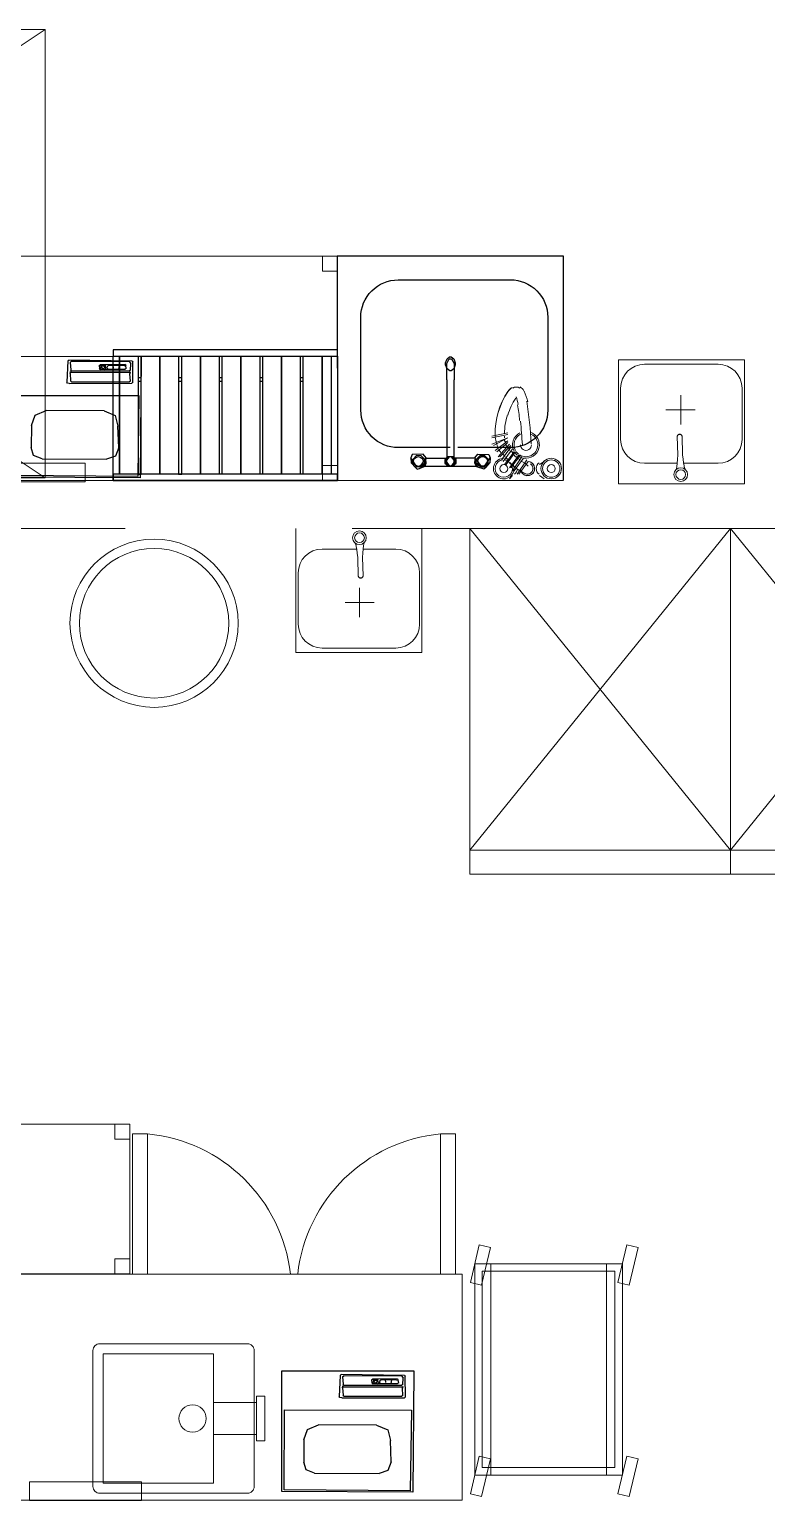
# Model space of a CAD drawing. Header units: millimetres. Extents: x -217779 to 263180, y 55413 to 130161.
# Drawn here: x -214727 to -212754, y 106850 to 110786 of the extents above; entities that cross this region are included whole.
import ezdxf

# ---------------------------------------------------------------- set-up
doc = ezdxf.new("R2010")
doc.units = ezdxf.units.MM
doc.layers.add('ТХ_пищеблок', color=30, linetype='Continuous', lineweight=20)
doc.layers.add('ТХ_привязка ТХ', color=7, linetype='Continuous', true_color=0x163d5c)

# ---------------------------------------------------------------- blocks, each defined once
blk = doc.blocks.new('A$C19c1ccfc')
at = {"layer": 'ТХ_пищеблок'}
for p, q in [((-10501, -20765.1, 40.2), (-8701, -19565.1, 40.2)), ((-10501, -19565.1, 40.2), (-8701, -20765.1, 40.2)), ((-8818.6, -20171.8, 35.1), (-7918.6, -20171.8, 35.1)), ((-7918.6, -20171.8, 35.1), (-7958.6, -20171.8, 35.1)), ((-7958.6, -20171.8, 35.1), (-7958.6, -20211.8, 35.1)), ((-7918.6, -20171.8, 35.1), (-7918.6, -20771.8, 35.1)), ((-7918.6, -20211.8, 35.1), (-7918.6, -20171.8, 35.1)), ((-7958.6, -20211.8, 35.1), (-7918.6, -20211.8, 35.1)), ((-6829.8, -20448.9, 35.1), (-7166.8, -20448.9, 35.1)), ((-7166.8, -20448.9, 35.1), (-7166.8, -20780.9, 35.1)), ((-6899.8, -20460.9, 35.1), (-7096.8, -20460.9, 35.1)), ((-6829.8, -20780.9, 35.1), (-6829.8, -20448.9, 35.1)), ((-7160.8, -20524.9, 35.1), (-7160.8, -20661.9, 35.1)), ((-6835.8, -20661.9, 35.1), (-6835.8, -20524.9, 35.1)), ((-6961.2, -20582.8, 35.1), (-7039.5, -20582.9, 35.1)), ((-6999.9, -20544, 35.1), (-6999.8, -20622.3, 35.1)), ((-7009.4, -20653.3, 35.1), (-7009.1, -20652.3, 35.1)), ((-7009.4, -20653.3, 35.1), (-7009.1, -20652.3, 35.1)), ((-7009.4, -20653.3, 35.1), (-7008, -20703.7, 35.1)), ((-7009.4, -20653.3, 35.1), (-7008, -20703.7, 35.1)), ((-7009.1, -20652.3, 35.1), (-7008.6, -20651.4, 35.1)), ((-7008.6, -20651.4, 35.1), (-7008, -20650.5, 35.1)), ((-7008, -20650.5, 35.1), (-7007.2, -20649.8, 35.1)), ((-7008, -20650.5, 35.1), (-7007.2, -20649.8, 35.1)), ((-7007.2, -20649.8, 35.1), (-7006.3, -20649.2, 35.1)), ((-7007.2, -20649.8, 35.1), (-7006.3, -20649.2, 35.1)), ((-7006.5, -20649.1, 35.1), (-7006, -20648.7, 35.1)), ((-7006.3, -20649.2, 35.1), (-7005.3, -20648.7, 35.1)), ((-7006.3, -20649.2, 35.1), (-7005.3, -20648.7, 35.1)), ((-7006, -20648.7, 35.1), (-7005.2, -20648.4, 35.1)), ((-7005.7, -20648.7, 35.1), (-7004.6, -20648.4, 35.1)), ((-7005.7, -20648.7, 35.1), (-7004.6, -20648.4, 35.1)), ((-7005.2, -20648.4, 35.1), (-7004.4, -20648.2, 35.1)), ((-7004.6, -20648.4, 35.1), (-7003.5, -20648.3, 35.1)), ((-7004.6, -20648.4, 35.1), (-7003.5, -20648.3, 35.1)), ((-7004.4, -20648.2, 35.1), (-7003.5, -20648.1, 35.1)), ((-7003.5, -20648.1, 35.1), (-7002.7, -20648.1, 35.1)), ((-7003.5, -20648.3, 35.1), (-7002.4, -20648.4, 35.1)), ((-7003.5, -20648.3, 35.1), (-7002.4, -20648.4, 35.1)), ((-7002.7, -20648.1, 35.1), (-7001.8, -20648.3, 35.1)), ((-7002.4, -20648.4, 35.1), (-7001.3, -20648.6, 35.1)), ((-7002.4, -20648.4, 35.1), (-7001.3, -20648.6, 35.1)), ((-7001.8, -20648.3, 35.1), (-7001.1, -20648.6, 35.1)), ((-7001.1, -20648.6, 35.1), (-7000.5, -20648.9, 35.1)), ((-7001, -20648.6, 35.1), (-6999.9, -20649, 35.1)), ((-7001, -20648.6, 35.1), (-6999.9, -20649, 35.1)), ((-6999.9, -20649, 35.1), (-6999, -20649.6, 35.1)), ((-6999.9, -20649, 35.1), (-6999, -20649.6, 35.1)), ((-6999, -20649.6, 35.1), (-6998.2, -20650.2, 35.1)), ((-6999, -20649.6, 35.1), (-6998.2, -20650.2, 35.1)), ((-6998.2, -20650.2, 35.1), (-6997.5, -20651.1, 35.1)), ((-6997.5, -20651.1, 35.1), (-6997, -20652, 35.1)), ((-6997.5, -20651.1, 35.1), (-6997, -20652, 35.1)), ((-6997, -20652, 35.1), (-6996.6, -20652.9, 35.1)), ((-6997, -20652, 35.1), (-6996.6, -20652.9, 35.1)), ((-6996.6, -20652.9, 35.1), (-6995.2, -20702.3, 35.1)), ((-7918.6, -20731.8, 35.1), (-7958.6, -20731.8, 35.1)), ((-7958.6, -20731.8, 35.1), (-7958.6, -20771.8, 35.1)), ((-7918.6, -20771.8, 35.1), (-7918.6, -20731.8, 35.1)), ((-7096.8, -20725.9, 35.1), (-7009.6, -20725.9, 35.1)), ((-7012.9, -20743.2, 35.1), (-7011.6, -20739.8, 35.1)), ((-7011.6, -20739.9, 35.1), (-7010.5, -20734, 35.1)), ((-7010.5, -20734, 35.1), (-7009.6, -20726, 35.1)), ((-7009.6, -20726.1, 35.1), (-7008.6, -20715.1, 35.1)), ((-7008.6, -20715.1, 35.1), (-7008, -20703.7, 35.1)), ((-6995.2, -20702.2, 35.1), (-6995.2, -20702.3, 35.1)), ((-6995.2, -20702.3, 35.1), (-6995.1, -20703.3, 35.1)), ((-6995.2, -20702.3, 35.1), (-6995.1, -20703.3, 35.1)), ((-6993.9, -20714.7, 35.1), (-6995.1, -20703.3, 35.1)), ((-6992.6, -20725, 35.1), (-6993.9, -20714.7, 35.1)), ((-6991.2, -20732.8, 35.1), (-6992.6, -20724.9, 35.1)), ((-6992.4, -20725.9, 35.1), (-6899.8, -20725.9, 35.1)), ((-6989.8, -20738.7, 35.1), (-6991.2, -20732.8, 35.1)), ((-6988.3, -20741.9, 35.1), (-6989.8, -20738.6, 35.1)), ((-6988.3, -20741.9, 35.1), (-6989.8, -20738.6, 35.1)), ((-7918.6, -20771.8, 35.1), (-8818.6, -20771.8, 35.1)), ((-7958.6, -20771.8, 35.1), (-7918.6, -20771.8, 35.1)), ((-7166.8, -20780.9, 35.1), (-6829.8, -20780.9, 35.1)), ((-8486.6, -20900.6), (-8823.6, -20900.6)), ((-8029.7, -20900.1), (-8029.7, -21232.1)), ((-7542.7, -20900.1), (-7879.7, -20900.1)), ((-7692.7, -21232.1), (-7692.7, -20900.1)), ((-7564, -20900.1), (-6867, -21760.4)), ((-7564, -21760.4), (-6867, -20900.1)), ((-6867, -20900.1), (-6170, -21760.4)), ((-6867, -21760.4), (-6170, -20900.1)), ((-7867.1, -20955.1), (-7959.7, -20955.1)), ((-7871.2, -20939.1), (-7869.7, -20942.4)), ((-7871.2, -20939.1), (-7869.7, -20942.4)), ((-7869.7, -20942.3), (-7868.3, -20948.1)), ((-7868.3, -20948.1), (-7866.9, -20956.1)), ((-7866.9, -20956), (-7865.6, -20966.3)), ((-7865.6, -20966.3), (-7864.4, -20977.7)), ((-7850.9, -20965.9), (-7851.5, -20977.3)), ((-7849.9, -20954.9), (-7850.9, -20965.9)), ((-7762.7, -20955.1), (-7850, -20955.1)), ((-7849, -20947), (-7849.9, -20955)), ((-7847.9, -20941), (-7849, -20947)), ((-7846.6, -20937.8), (-7848, -20941.2)), ((-7864.3, -20978.7), (-7864.4, -20977.7)), ((-7864.3, -20978.7), (-7864.4, -20977.7)), ((-7864.3, -20978.7), (-7864.3, -20978.7)), ((-7862.9, -21028.1), (-7864.3, -20978.7)), ((-7850.2, -21027.7), (-7851.5, -20977.3)), ((-7850.2, -21027.7), (-7851.5, -20977.3)), ((-8023.7, -21019.1), (-8023.7, -21156.1)), ((-7862.5, -21029), (-7862.9, -21028.1)), ((-7862.5, -21029), (-7862.9, -21028.1)), ((-7862, -21029.9), (-7862.5, -21029)), ((-7862, -21029.9), (-7862.5, -21029)), ((-7861.3, -21030.8), (-7862, -21029.9)), ((-7860.5, -21031.4), (-7861.3, -21030.8)), ((-7860.5, -21031.4), (-7861.3, -21030.8)), ((-7859.6, -21032), (-7860.5, -21031.4)), ((-7859.6, -21032), (-7860.5, -21031.4)), ((-7858.6, -21032.4), (-7859.6, -21032)), ((-7858.6, -21032.4), (-7859.6, -21032)), ((-7858.4, -21032.4), (-7859, -21032.1)), ((-7857.7, -21032.7), (-7858.4, -21032.4)), ((-7857.1, -21032.6), (-7858.2, -21032.4)), ((-7857.1, -21032.6), (-7858.2, -21032.4)), ((-7856.8, -21032.9), (-7857.7, -21032.7)), ((-7856, -21032.7), (-7857.1, -21032.6)), ((-7856, -21032.7), (-7857.1, -21032.6)), ((-7856, -21032.9), (-7856.8, -21032.9)), ((-7854.9, -21032.6), (-7856, -21032.7)), ((-7854.9, -21032.6), (-7856, -21032.7)), ((-7855.1, -21032.8), (-7856, -21032.9)), ((-7854.3, -21032.6), (-7855.1, -21032.8)), ((-7853.8, -21032.3), (-7854.9, -21032.6)), ((-7853.8, -21032.3), (-7854.9, -21032.6)), ((-7853.6, -21032.3), (-7854.3, -21032.6)), ((-7853.2, -21031.8), (-7854.2, -21032.2)), ((-7853.2, -21031.8), (-7854.2, -21032.2)), ((-7853, -21031.9), (-7853.6, -21032.3)), ((-7852.3, -21031.2), (-7853.2, -21031.8)), ((-7852.3, -21031.2), (-7853.2, -21031.8)), ((-7851.5, -21030.5), (-7852.3, -21031.2)), ((-7851.5, -21030.5), (-7852.3, -21031.2)), ((-7850.9, -21029.6), (-7851.5, -21030.5)), ((-7850.4, -21028.7), (-7850.9, -21029.6)), ((-7850.2, -21027.7), (-7850.4, -21028.7)), ((-7850.2, -21027.7), (-7850.4, -21028.7)), ((-7698.7, -21156.1), (-7698.7, -21019.1)), ((-7859.6, -21137), (-7859.7, -21058.7)), ((-7898.3, -21098.2), (-7820, -21098.1)), ((-8029.7, -21232.1), (-7692.7, -21232.1)), ((-7959.7, -21220.1), (-7762.7, -21220.1)), ((-7564, -21760.4), (-6867, -21760.4)), ((-6867, -21760.4), (-6170, -21760.4))]:
    blk.add_line(p, q, dxfattribs=at)
at = {"layer": 'ТХ_пищеблок', "linetype": 'ByBlock', "lineweight": -2, "ltscale": 100}
for p, q in [((-7629.4, -20456.7, 35.1), (-7625.4, -20446.7, 35.1)), ((-7629.4, -20462.7, 35.1), (-7629.4, -20456.7, 35.1)), ((-7625.3, -20472.7, 35.1), (-7629.4, -20462.7, 35.1)), ((-7626.4, -20458.7, 35.1), (-7619.4, -20446.7, 35.1)), ((-7626.3, -20502.7, 35.1), (-7626.4, -20458.7, 35.1)), ((-7625.4, -20446.7, 35.1), (-7618.4, -20440.7, 35.1)), ((-7619.4, -20446.7, 35.1), (-7613.4, -20446.7, 35.1)), ((-7618.4, -20440.7, 35.1), (-7614.4, -20440.7, 35.1)), ((-7614.4, -20440.7, 35.1), (-7607.4, -20446.7, 35.1)), ((-7613.4, -20446.7, 35.1), (-7606.4, -20458.7, 35.1)), ((-7607.4, -20446.7, 35.1), (-7603.4, -20456.7, 35.1)), ((-7603.4, -20462.7, 35.1), (-7607.3, -20472.7, 35.1)), ((-7606.4, -20458.7, 35.1), (-7606.3, -20502.7, 35.1)), ((-7603.4, -20456.7, 35.1), (-7603.4, -20462.7, 35.1)), ((-7626.3, -20502.7, 35.1), (-7626.1, -20711.7, 35.1)), ((-7618.3, -20478.7, 35.1), (-7625.3, -20472.7, 35.1)), ((-7614.3, -20478.7, 35.1), (-7618.3, -20478.7, 35.1)), ((-7607.3, -20472.7, 35.1), (-7614.3, -20478.7, 35.1)), ((-7606.1, -20711.7, 35.1), (-7606.3, -20502.7, 35.1)), ((-7719.1, -20702.4, 35.1), (-7722.1, -20711.4, 35.1)), ((-7719.1, -20702.4, 35.1), (-7722.1, -20711.4, 35.1)), ((-7706.2, -20735.4, 35.1), (-7722.1, -20711.4, 35.1)), ((-7722.1, -20711.4, 35.1), (-7721.2, -20724.4, 35.1)), ((-7706.2, -20735.4, 35.1), (-7722.1, -20711.4, 35.1)), ((-7710.2, -20737.4, 35.1), (-7721.2, -20724.4, 35.1)), ((-7710.2, -20737.4, 35.1), (-7721.2, -20724.4, 35.1)), ((-7689.1, -20701.5, 35.1), (-7719.1, -20702.4, 35.1)), ((-7689.1, -20701.5, 35.1), (-7719.1, -20702.4, 35.1)), ((-7717.2, -20725.4, 35.1), (-7717.1, -20715.4, 35.1)), ((-7717.2, -20725.4, 35.1), (-7717.1, -20715.4, 35.1)), ((-7717.2, -20725.4, 35.1), (-7707.2, -20734.4, 35.1)), ((-7717.2, -20725.4, 35.1), (-7707.2, -20734.4, 35.1)), ((-7707.1, -20705.4, 35.1), (-7717.1, -20715.4, 35.1)), ((-7707.1, -20705.4, 35.1), (-7717.1, -20715.4, 35.1)), ((-7710.2, -20737.4, 35.1), (-7708.2, -20734.4, 35.1)), ((-7710.2, -20737.4, 35.1), (-7708.2, -20734.4, 35.1)), ((-7710.2, -20737.4, 35.1), (-7705.2, -20741.4, 35.1)), ((-7710.2, -20737.4, 35.1), (-7705.2, -20741.4, 35.1)), ((-7708.2, -20734.4, 35.1), (-7706.2, -20735.4, 35.1)), ((-7708.2, -20734.4, 35.1), (-7706.2, -20735.4, 35.1)), ((-7707.2, -20734.4, 35.1), (-7695.2, -20734.5, 35.1)), ((-7707.2, -20734.4, 35.1), (-7695.2, -20734.5, 35.1)), ((-7695.1, -20705.5, 35.1), (-7707.1, -20705.4, 35.1)), ((-7695.1, -20705.5, 35.1), (-7707.1, -20705.4, 35.1)), ((-7699.2, -20736.5, 35.1), (-7706.2, -20735.4, 35.1)), ((-7699.2, -20736.5, 35.1), (-7706.2, -20735.4, 35.1)), ((-7705.2, -20741.4, 35.1), (-7696.2, -20738.5, 35.1)), ((-7705.2, -20741.4, 35.1), (-7696.2, -20738.5, 35.1)), ((-7699.2, -20736.5, 35.1), (-7698.2, -20734.5, 35.1)), ((-7699.2, -20736.5, 35.1), (-7698.2, -20734.5, 35.1)), ((-7684.1, -20714.5, 35.1), (-7698.2, -20734.5, 35.1)), ((-7684.1, -20714.5, 35.1), (-7698.2, -20734.5, 35.1)), ((-7698.2, -20734.5, 35.1), (-7687.2, -20732.5, 35.1)), ((-7698.2, -20734.5, 35.1), (-7687.2, -20732.5, 35.1)), ((-7685.2, -20734.5, 35.1), (-7696.2, -20738.5, 35.1)), ((-7685.2, -20734.5, 35.1), (-7696.2, -20738.5, 35.1)), ((-7695.2, -20734.5, 35.1), (-7685.2, -20725.5, 35.1)), ((-7695.2, -20734.5, 35.1), (-7685.2, -20725.5, 35.1)), ((-7685.1, -20715.5, 35.1), (-7695.1, -20705.5, 35.1)), ((-7685.1, -20715.5, 35.1), (-7695.1, -20705.5, 35.1)), ((-7681.1, -20711.5, 35.1), (-7689.1, -20701.5, 35.1)), ((-7681.1, -20711.5, 35.1), (-7689.1, -20701.5, 35.1)), ((-7687.2, -20732.5, 35.1), (-7682.2, -20723.5, 35.1)), ((-7687.2, -20732.5, 35.1), (-7682.2, -20723.5, 35.1)), ((-7685.2, -20725.5, 35.1), (-7685.1, -20715.5, 35.1)), ((-7685.2, -20725.5, 35.1), (-7685.1, -20715.5, 35.1)), ((-7685.2, -20734.5, 35.1), (-7681.2, -20725.5, 35.1)), ((-7685.2, -20734.5, 35.1), (-7681.2, -20725.5, 35.1)), ((-7547, -20734.4, 35.1), (-7685.2, -20734.5, 35.1)), ((-7684.1, -20714.5, 35.1), (-7681.1, -20711.5, 35.1)), ((-7684.1, -20714.5, 35.1), (-7681.1, -20711.5, 35.1)), ((-7682.2, -20723.5, 35.1), (-7684.1, -20714.5, 35.1)), ((-7682.2, -20723.5, 35.1), (-7684.1, -20714.5, 35.1)), ((-7681.1, -20711.5, 35.1), (-7682.1, -20714.5, 35.1)), ((-7681.1, -20711.5, 35.1), (-7682.1, -20714.5, 35.1)), ((-7681.2, -20725.5, 35.1), (-7682.1, -20714.5, 35.1)), ((-7681.2, -20725.5, 35.1), (-7682.1, -20714.5, 35.1)), ((-7681.3, -20711.8, 35.1), (-7626.1, -20711.8, 35.1)), ((-7631.1, -20715.6, 35.1), (-7631.2, -20725.6, 35.1)), ((-7631.1, -20715.6, 35.1), (-7631.2, -20725.6, 35.1)), ((-7631.2, -20725.6, 35.1), (-7622.2, -20732.6, 35.1)), ((-7631.2, -20725.6, 35.1), (-7622.2, -20732.6, 35.1)), ((-7622.1, -20708.6, 35.1), (-7631.1, -20715.6, 35.1)), ((-7622.1, -20708.6, 35.1), (-7631.1, -20715.6, 35.1)), ((-7628.1, -20715.6, 35.1), (-7628.2, -20726.6, 35.1)), ((-7628.1, -20715.6, 35.1), (-7628.2, -20726.6, 35.1)), ((-7628.2, -20726.6, 35.1), (-7621.2, -20733.6, 35.1)), ((-7628.2, -20726.6, 35.1), (-7621.2, -20733.6, 35.1)), ((-7621.1, -20708.6, 35.1), (-7628.1, -20715.6, 35.1)), ((-7621.1, -20708.6, 35.1), (-7628.1, -20715.6, 35.1)), ((-7626.2, -20717.8, 35.1), (-7619.2, -20708.6, 35.1)), ((-7626.2, -20723.6, 35.1), (-7626.2, -20717.8, 35.1)), ((-7626.2, -20723.6, 35.1), (-7619.2, -20733.6, 35.1)), ((-7626.2, -20723.6, 35.1), (-7619.2, -20733.6, 35.1)), ((-7622.2, -20732.6, 35.1), (-7610.2, -20732.6, 35.1)), ((-7622.2, -20732.6, 35.1), (-7610.2, -20732.6, 35.1)), ((-7610.1, -20708.6, 35.1), (-7622.1, -20708.6, 35.1)), ((-7610.1, -20708.6, 35.1), (-7622.1, -20708.6, 35.1)), ((-7621.2, -20733.6, 35.1), (-7611.2, -20733.6, 35.1)), ((-7621.2, -20733.6, 35.1), (-7611.2, -20733.6, 35.1)), ((-7606.2, -20717.8, 35.1), (-7613.2, -20708.6, 35.1)), ((-7613.2, -20733.6, 35.1), (-7606.2, -20723.6, 35.1)), ((-7613.2, -20733.6, 35.1), (-7606.2, -20723.6, 35.1)), ((-7611.2, -20733.6, 35.1), (-7604.2, -20726.6, 35.1)), ((-7611.2, -20733.6, 35.1), (-7604.2, -20726.6, 35.1)), ((-7604.1, -20715.6, 35.1), (-7611.1, -20708.6, 35.1)), ((-7604.1, -20715.6, 35.1), (-7611.1, -20708.6, 35.1)), ((-7610.2, -20732.6, 35.1), (-7601.2, -20725.6, 35.1)), ((-7610.2, -20732.6, 35.1), (-7601.2, -20725.6, 35.1)), ((-7601.1, -20715.6, 35.1), (-7610.1, -20708.6, 35.1)), ((-7601.1, -20715.6, 35.1), (-7610.1, -20708.6, 35.1)), ((-7606.2, -20723.6, 35.1), (-7606.2, -20717.8, 35.1)), ((-7551, -20711.7, 35.1), (-7606.1, -20711.7, 35.1)), ((-7604.2, -20726.6, 35.1), (-7604.1, -20715.6, 35.1)), ((-7604.2, -20726.6, 35.1), (-7604.1, -20715.6, 35.1)), ((-7601.2, -20725.6, 35.1), (-7601.1, -20715.6, 35.1)), ((-7601.2, -20725.6, 35.1), (-7601.1, -20715.6, 35.1)), ((-7551.1, -20711.4, 35.1), (-7543.2, -20701.3, 35.1)), ((-7551.1, -20711.4, 35.1), (-7543.2, -20701.3, 35.1)), ((-7551.1, -20711.4, 35.1), (-7550.1, -20714.4, 35.1)), ((-7548.1, -20714.4, 35.1), (-7551.1, -20711.4, 35.1)), ((-7551.1, -20711.4, 35.1), (-7550.1, -20714.4, 35.1)), ((-7548.1, -20714.4, 35.1), (-7551.1, -20711.4, 35.1)), ((-7551.1, -20725.4, 35.1), (-7550.1, -20714.4, 35.1)), ((-7551.1, -20725.4, 35.1), (-7550.1, -20714.4, 35.1)), ((-7547, -20734.4, 35.1), (-7551.1, -20725.4, 35.1)), ((-7547, -20734.4, 35.1), (-7551.1, -20725.4, 35.1)), ((-7550.1, -20723.4, 35.1), (-7548.1, -20714.4, 35.1)), ((-7550.1, -20723.4, 35.1), (-7548.1, -20714.4, 35.1)), ((-7545.1, -20732.4, 35.1), (-7550.1, -20723.4, 35.1)), ((-7545.1, -20732.4, 35.1), (-7550.1, -20723.4, 35.1)), ((-7548.1, -20714.4, 35.1), (-7534, -20734.3, 35.1)), ((-7548.1, -20714.4, 35.1), (-7534, -20734.3, 35.1)), ((-7547.1, -20715.4, 35.1), (-7537.1, -20705.3, 35.1)), ((-7547.1, -20715.4, 35.1), (-7537.1, -20705.3, 35.1)), ((-7547.1, -20725.4, 35.1), (-7547.1, -20715.4, 35.1)), ((-7547.1, -20725.4, 35.1), (-7547.1, -20715.4, 35.1)), ((-7537, -20734.3, 35.1), (-7547.1, -20725.4, 35.1)), ((-7537, -20734.3, 35.1), (-7547.1, -20725.4, 35.1)), ((-7547, -20734.4, 35.1), (-7536, -20738.3, 35.1)), ((-7547, -20734.4, 35.1), (-7536, -20738.3, 35.1)), ((-7534, -20734.3, 35.1), (-7545.1, -20732.4, 35.1)), ((-7534, -20734.3, 35.1), (-7545.1, -20732.4, 35.1)), ((-7543.2, -20701.3, 35.1), (-7513.2, -20702.2, 35.1)), ((-7543.2, -20701.3, 35.1), (-7513.2, -20702.2, 35.1)), ((-7537.1, -20705.3, 35.1), (-7525.1, -20705.3, 35.1)), ((-7537.1, -20705.3, 35.1), (-7525.1, -20705.3, 35.1)), ((-7525, -20734.3, 35.1), (-7537, -20734.3, 35.1)), ((-7525, -20734.3, 35.1), (-7537, -20734.3, 35.1)), ((-7527, -20741.3, 35.1), (-7536, -20738.3, 35.1)), ((-7527, -20741.3, 35.1), (-7536, -20738.3, 35.1)), ((-7533, -20736.3, 35.1), (-7534, -20734.3, 35.1)), ((-7533, -20736.3, 35.1), (-7534, -20734.3, 35.1)), ((-7533, -20736.3, 35.1), (-7526, -20735.3, 35.1)), ((-7533, -20736.3, 35.1), (-7526, -20735.3, 35.1)), ((-7522, -20737.3, 35.1), (-7527, -20741.3, 35.1)), ((-7522, -20737.3, 35.1), (-7527, -20741.3, 35.1)), ((-7526, -20735.3, 35.1), (-7510.1, -20711.2, 35.1)), ((-7526, -20735.3, 35.1), (-7510.1, -20711.2, 35.1)), ((-7524, -20734.3, 35.1), (-7526, -20735.3, 35.1)), ((-7524, -20734.3, 35.1), (-7526, -20735.3, 35.1)), ((-7525.1, -20705.3, 35.1), (-7515.1, -20715.2, 35.1)), ((-7525.1, -20705.3, 35.1), (-7515.1, -20715.2, 35.1)), ((-7515.1, -20725.2, 35.1), (-7525, -20734.3, 35.1)), ((-7515.1, -20725.2, 35.1), (-7525, -20734.3, 35.1)), ((-7522, -20737.3, 35.1), (-7524, -20734.3, 35.1)), ((-7522, -20737.3, 35.1), (-7524, -20734.3, 35.1)), ((-7522, -20737.3, 35.1), (-7511.1, -20724.2, 35.1)), ((-7522, -20737.3, 35.1), (-7511.1, -20724.2, 35.1)), ((-7515.1, -20725.2, 35.1), (-7515.1, -20715.2, 35.1)), ((-7515.1, -20725.2, 35.1), (-7515.1, -20715.2, 35.1)), ((-7513.2, -20702.2, 35.1), (-7510.1, -20711.2, 35.1)), ((-7513.2, -20702.2, 35.1), (-7510.1, -20711.2, 35.1)), ((-7510.1, -20711.2, 35.1), (-7511.1, -20724.2, 35.1))]:
    blk.add_line(p, q, dxfattribs=at)
blk = doc.blocks.new('A$C6fdb3df6')
at = {"layer": 'ТХ_пищеблок', "lineweight": -2}
for points in [[(-14546.2, 9110.4), (-14193.7, 9110.1), (-14196.5, 8785.2), (-14546.2, 8787.4), (-14546.2, 9110.4), (-14546.2, 9110.4)], [(-14390.6, 9097.9), (-14393.1, 9041.6)], [(-14390.6, 9097.9), (-14387.8, 9099.8)], [(-14218.2, 9097.2), (-14387.8, 9099.8)], [(-14383.9, 9094.2), (-14381, 9096.2)], [(-14383.9, 9094.2), (-14382.4, 9074.3)], [(-14225.7, 9096.1), (-14381, 9096.2)], [(-14225.7, 9096.1), (-14223.8, 9093.2), (-14221.8, 9090.4)], [(-14218.2, 9097.2), (-14216.2, 9094.4)], [(-14215.9, 9040.1), (-14216.2, 9094.4)], [(-14384.1, 9064.7), (-14383.3, 9069.5), (-14381.3, 9066.7)], [(-14384.1, 9064.7), (-14382.7, 9044.7)], [(-14380.5, 9071.4), (-14382.4, 9074.3)], [(-14226, 9066.5), (-14381.3, 9066.7)], [(-14380.5, 9071.4), (-14225.2, 9071.3)], [(-14306.5, 9085.6), (-14303.7, 9087.5)], [(-14306.5, 9085.6), (-14305.3, 9078)], [(-14303.4, 9075.2), (-14305.3, 9078)], [(-14237, 9088.2), (-14303.7, 9087.5)], [(-14301.7, 9084.7), (-14303.7, 9087.5)], [(-14300.6, 9077.1), (-14303.4, 9075.2), (-14302.5, 9079.9)], [(-14303.4, 9075.2), (-14236.7, 9075.8)], [(-14301.7, 9084.7), (-14302.5, 9079.9)], [(-14291.3, 9087.8), (-14301.7, 9084.7)], [(-14300.6, 9077.1), (-14291, 9075.5)], [(-14292.1, 9083.1), (-14293, 9078.3), (-14295.8, 9076.3), (-14297.8, 9079.1), (-14299.7, 9081.9), (-14298.9, 9086.7), (-14296.9, 9083.9), (-14294.1, 9085.9), (-14292.1, 9083.1), (-14292.1, 9083.1)], [(-14291.3, 9087.8), (-14289.3, 9085)], [(-14288.2, 9077.4), (-14291, 9075.5)], [(-14288.2, 9077.4), (-14289.3, 9085)], [(-14284.5, 9084.2), (-14285.4, 9079.4)], [(-14283.4, 9076.6), (-14285.4, 9079.4)], [(-14284.5, 9084.2), (-14281.7, 9086.2)], [(-14283.4, 9076.6), (-14236.7, 9075.8)], [(-14239.8, 9086.2), (-14281.7, 9086.2)], [(-14268.2, 9078.9), (-14269.3, 9086.4)], [(-14253.9, 9076.3), (-14252.2, 9085.9)], [(-14239.8, 9086.2), (-14235, 9085.4)], [(-14237, 9088.2), (-14235, 9085.4)], [(-14233.9, 9077.8), (-14236.7, 9075.8)], [(-14233.9, 9077.8), (-14236.7, 9075.8)], [(-14233.9, 9077.8), (-14235, 9085.4)], [(-14233.9, 9077.8), (-14235, 9085.4)], [(-14226, 9066.5), (-14223.2, 9068.5), (-14224, 9063.7)], [(-14222.4, 9073.3), (-14225.2, 9071.3)], [(-14222.6, 9043.7), (-14224, 9063.7)], [(-14222.4, 9073.3), (-14221.8, 9090.4)], [(-14386.3, 9038), (-14391.1, 9038.8), (-14393.1, 9041.6)], [(-14386.3, 9038), (-14218.7, 9038.1)], [(-14380.7, 9041.9), (-14382.7, 9044.7)], [(-14380.7, 9041.9), (-14225.4, 9041.8)], [(-14222.6, 9043.7), (-14225.4, 9041.8)], [(-14215.9, 9040.1), (-14218.7, 9038.1)], [(-14539.9, 9005.8), (-14199.8, 9005.2), (-14203.3, 8788.9), (-14540.6, 8791.4), (-14539.9, 9005.8), (-14539.9, 9005.8)], [(-14487.5, 8925.1), (-14477.7, 8952.9), (-14448.4, 8965)], [(-14293.2, 8964.9), (-14448.4, 8965)], [(-14293.2, 8964.9), (-14263.3, 8952.3), (-14256, 8923.9)], [(-14487.5, 8925.1), (-14488, 8866)], [(-14253.7, 8866.7), (-14256, 8923.9)], [(-14458.7, 8836.2), (-14481.8, 8845.2), (-14488, 8866)], [(-14253.7, 8866.7), (-14262.7, 8843.7), (-14286.3, 8835.5)], [(-14458.7, 8836.2), (-14286.3, 8835.5)], [(-13817.1, 6396.8), (-13464.6, 6396.6), (-13467.4, 6071.6), (-13817.1, 6073.9), (-13817.1, 6396.8), (-13817.1, 6396.8)], [(-13661.5, 6384.3), (-13664, 6328)], [(-13661.5, 6384.3), (-13658.7, 6386.3)], [(-13489.1, 6383.6), (-13658.7, 6386.3)], [(-13654.8, 6380.6), (-13652, 6382.6)], [(-13654.8, 6380.6), (-13653.4, 6360.7)], [(-13496.7, 6382.5), (-13652, 6382.6)], [(-13496.7, 6382.5), (-13494.7, 6379.7), (-13492.7, 6376.9)], [(-13493.3, 6359.7), (-13492.7, 6376.9)], [(-13489.1, 6383.6), (-13487.1, 6380.8)], [(-13486.8, 6326.5), (-13487.1, 6380.8)], [(-13655, 6351.1), (-13654.2, 6355.9), (-13652.2, 6353.1)], [(-13655, 6351.1), (-13653.6, 6331.1)], [(-13651.4, 6357.9), (-13653.4, 6360.7)], [(-13496.9, 6352.9), (-13652.2, 6353.1)], [(-13651.4, 6357.9), (-13496.1, 6357.7)], [(-13577.4, 6372), (-13574.6, 6374)], [(-13577.4, 6372), (-13576.3, 6364.4)], [(-13574.3, 6361.6), (-13576.3, 6364.4)], [(-13507.9, 6374.6), (-13574.6, 6374)], [(-13572.6, 6371.2), (-13574.6, 6374)], [(-13571.5, 6363.6), (-13574.3, 6361.6), (-13573.5, 6366.4)], [(-13574.3, 6361.6), (-13507.6, 6362.2)], [(-13572.6, 6371.2), (-13573.5, 6366.4)], [(-13562.2, 6374.3), (-13572.6, 6371.2)], [(-13571.5, 6363.6), (-13561.9, 6361.9)], [(-13563.1, 6369.5), (-13563.9, 6364.7), (-13566.7, 6362.7), (-13568.7, 6365.5), (-13570.7, 6368.3), (-13569.8, 6373.1), (-13567.8, 6370.3), (-13565, 6372.3), (-13563.1, 6369.5), (-13563.1, 6369.5)], [(-13562.2, 6374.3), (-13560.2, 6371.4)], [(-13559.1, 6363.9), (-13561.9, 6361.9)], [(-13559.1, 6363.9), (-13560.2, 6371.4)], [(-13555.5, 6370.6), (-13556.3, 6365.8)], [(-13554.3, 6363), (-13556.3, 6365.8)], [(-13555.5, 6370.6), (-13552.7, 6372.6)], [(-13554.3, 6363), (-13507.6, 6362.2)], [(-13510.7, 6372.6), (-13552.7, 6372.6)], [(-13539.1, 6365.3), (-13540.3, 6372.9)], [(-13524.8, 6362.8), (-13523.1, 6372.3)], [(-13510.7, 6372.6), (-13506, 6371.8)], [(-13507.9, 6374.6), (-13506, 6371.8)], [(-13504.8, 6364.2), (-13507.6, 6362.2)], [(-13504.8, 6364.2), (-13507.6, 6362.2)], [(-13504.8, 6364.2), (-13506, 6371.8)], [(-13504.8, 6364.2), (-13506, 6371.8)], [(-13496.9, 6352.9), (-13494.1, 6354.9), (-13495, 6350.1)], [(-13493.3, 6359.7), (-13496.1, 6357.7)], [(-13493.5, 6330.1), (-13495, 6350.1)], [(-13657.3, 6324.4), (-13662.1, 6325.2), (-13664, 6328)], [(-13657.3, 6324.4), (-13489.6, 6324.5)], [(-13651.6, 6328.3), (-13653.6, 6331.1)], [(-13651.6, 6328.3), (-13496.3, 6328.2)], [(-13493.5, 6330.1), (-13496.3, 6328.2)], [(-13486.8, 6326.5), (-13489.6, 6324.5)], [(-13810.8, 6292.2), (-13470.7, 6291.6), (-13474.2, 6075.3), (-13811.5, 6077.8), (-13810.8, 6292.2), (-13810.8, 6292.2)], [(-13758.4, 6211.5), (-13748.6, 6239.3), (-13719.4, 6251.5)], [(-13564.1, 6251.3), (-13719.4, 6251.5)], [(-13564.1, 6251.3), (-13534.3, 6238.7), (-13526.9, 6210.3)], [(-13758.4, 6211.5), (-13759, 6152.4)], [(-13524.6, 6153.2), (-13526.9, 6210.3)], [(-13729.7, 6122.6), (-13752.8, 6131.6), (-13759, 6152.4)], [(-13524.6, 6153.2), (-13533.6, 6130.1), (-13557.2, 6121.9)], [(-13729.7, 6122.6), (-13557.2, 6121.9)]]:
    blk.add_lwpolyline(points, dxfattribs=at)

msp = doc.modelspace()

# ---------------------------------------------------------------- linework, layer by layer
at = {"layer": 'ТХ_пищеблок', "elevation": 40.2}
msp.add_lwpolyline([(-216484.9, 109585.6), (-214684.9, 109585.6), (-214684.9, 110785.6), (-216484.9, 110785.6)], close=True, dxfattribs=at)
at = {"layer": 'ТХ_пищеблок', "lineweight": -2, "ltscale": 100, "elevation": 35.1}
msp.add_lwpolyline([(-213902.5, 109578.9), (-213297.5, 109579.4), (-213298, 110179.4), (-213903, 110178.9), (-213902.5, 109578.9)], dxfattribs=at)
msp.add_lwpolyline([(-213600.6, 109666.9), (-213739.8, 109666.7, -0.414214), (-213839.9, 109766.7), (-213840.1, 110015.5, -0.414214), (-213740.2, 110115.6), (-213439.9, 110115.8, -0.414214), (-213339.8, 110015.9), (-213339.6, 109767.1, -0.414214), (-213439.5, 109667), (-213580.6, 109666.9)], format="xyb", dxfattribs=at)
at = {"layer": 'ТХ_пищеблок', "lineweight": -2}
for points, elevation in [([(-213902.5, 109928.4), (-214502.9, 109928.4), (-214502.9, 109911.7), (-213902.5, 109911.7)], 35.1), ([(-214486.2, 109861.6), (-214486.2, 109911.7)], 35.1), ([(-214377.7, 109861.6), (-214377.7, 109911.7)], 35.1), ([(-214269.3, 109861.6), (-214269.3, 109911.7)], 35.1), ([(-214160.8, 109861.6), (-214160.8, 109911.7)], 35.1), ([(-214052.3, 109861.6), (-214052.3, 109911.7)], 35.1), ([(-213943.8, 109861.6), (-213943.8, 109911.7)], 35.1), ([(-214486.2, 109844.9), (-214486.2, 109861.6)], 35.1), ([(-214436.2, 109844.9), (-214427.8, 109844.9), (-214427.8, 109853.3), (-214436.2, 109853.3)], 35.1), ([(-214377.7, 109844.9), (-214377.7, 109861.6)], 35.1), ([(-214319.3, 109844.9), (-214319.3, 109853.3), (-214327.7, 109853.3), (-214327.7, 109844.9)], 35.1), ([(-214269.3, 109844.9), (-214269.3, 109861.6)], 35.1), ([(-214219.2, 109844.9), (-214210.8, 109844.9), (-214210.8, 109853.3), (-214219.2, 109853.3)], 35.1), ([(-214160.8, 109844.9), (-214160.8, 109861.6)], 35.1), ([(-214110.7, 109844.9), (-214102.4, 109844.9), (-214102.4, 109853.3), (-214110.7, 109853.3)], 35.1), ([(-214052.3, 109844.9), (-214052.3, 109861.6)], 35.1), ([(-214002.2, 109844.9), (-213993.9, 109844.9), (-213993.9, 109853.3), (-214002.2, 109853.3)], 35.1), ([(-213943.8, 109844.9), (-213943.8, 109861.6)], 35.1), ([(-213902.5, 109595.6), (-214502.9, 109595.6), (-214502.9, 109578.9), (-213902.5, 109578.9)], -779)]:
    msp.add_lwpolyline(points, close=True, dxfattribs=dict(at, elevation=elevation))
at = {"layer": 'ТХ_пищеблок', "lineweight": -2, "elevation": 35.1}
for points in [[(-214319.3, 109595.6), (-214319.3, 109844.9), (-214319.3, 109861.6), (-214319.3, 109911.7), (-214269.3, 109911.7), (-214210.8, 109911.7), (-213902.5, 109911.7), (-213902.5, 109578.9), (-214502.9, 109578.9), (-214502.9, 109911.7), (-214486.2, 109911.7), (-214436.2, 109911.7), (-214377.7, 109911.7), (-214327.7, 109911.7), (-214327.7, 109861.6), (-214327.7, 109844.9), (-214327.7, 109595.6)], [(-214436.2, 109911.7), (-214436.2, 109861.6), (-214436.2, 109844.9), (-214436.2, 109595.6)], [(-214427.8, 109595.6), (-214427.8, 109844.9), (-214427.8, 109861.6), (-214427.8, 109911.7)], [(-214219.2, 109911.7), (-214219.2, 109861.6), (-214219.2, 109844.9), (-214219.2, 109595.6)], [(-214210.8, 109595.6), (-214210.8, 109844.9), (-214210.8, 109861.6), (-214210.8, 109911.7)], [(-214110.7, 109911.7), (-214110.7, 109861.6), (-214110.7, 109844.9), (-214110.7, 109595.6)], [(-214102.4, 109595.6), (-214102.4, 109844.9), (-214102.4, 109861.6), (-214102.4, 109911.7)], [(-214002.2, 109911.7), (-214002.2, 109861.6), (-214002.2, 109844.9), (-214002.2, 109595.6)], [(-213993.9, 109595.6), (-213993.9, 109844.9), (-213993.9, 109861.6), (-213993.9, 109911.7)], [(-213919.8, 109911.7), (-213919.8, 109595.6)], [(-214486.2, 109844.9), (-214486.2, 109853.3), (-214486.2, 109844.9)], [(-214486.2, 109595.6), (-214486.2, 109844.9)], [(-214486.2, 109844.9), (-214486.2, 109595.6)], [(-214377.7, 109844.9), (-214377.7, 109853.3), (-214377.7, 109844.9)], [(-214377.7, 109595.6), (-214377.7, 109844.9)], [(-214377.7, 109844.9), (-214377.7, 109595.6)], [(-214269.3, 109844.9), (-214269.3, 109853.3), (-214269.3, 109844.9)], [(-214269.3, 109595.6), (-214269.3, 109844.9)], [(-214269.3, 109844.9), (-214269.3, 109595.6)], [(-214160.8, 109844.9), (-214160.8, 109853.3), (-214160.8, 109844.9)], [(-214160.8, 109595.6), (-214160.8, 109844.9)], [(-214160.8, 109844.9), (-214160.8, 109595.6)], [(-214052.3, 109844.9), (-214052.3, 109853.3), (-214052.3, 109844.9)], [(-214052.3, 109595.6), (-214052.3, 109844.9)], [(-214052.3, 109844.9), (-214052.3, 109595.6)], [(-213943.8, 109844.9), (-213943.8, 109853.3), (-213943.8, 109844.9)], [(-213943.8, 109595.6), (-213943.8, 109844.9)], [(-213943.8, 109844.9), (-213943.8, 109595.6)], [(-214486.2, 109595.6), (-214486.2, 109595.6)], [(-214486.2, 109595.6), (-214486.2, 109595.6)], [(-214486.2, 109595.6), (-214486.2, 109595.6)], [(-214436.2, 109595.6), (-214436.2, 109595.6)], [(-214436.2, 109595.6), (-214427.8, 109595.6), (-214436.2, 109595.6)], [(-214427.8, 109595.6), (-214427.8, 109595.6)], [(-214377.7, 109595.6), (-214377.7, 109595.6)], [(-214377.7, 109595.6), (-214377.7, 109595.6)], [(-214377.7, 109595.6), (-214377.7, 109595.6)], [(-214327.7, 109595.6), (-214327.7, 109595.6)], [(-214319.3, 109595.6), (-214327.7, 109595.6), (-214319.3, 109595.6)], [(-214319.3, 109595.6), (-214319.3, 109595.6)], [(-214269.3, 109595.6), (-214269.3, 109595.6)], [(-214269.3, 109595.6), (-214269.3, 109595.6)], [(-214269.3, 109595.6), (-214269.3, 109595.6)], [(-214210.8, 109595.6), (-214210.8, 109595.6)], [(-214210.8, 109595.6), (-214210.8, 109595.6)], [(-214210.8, 109595.6), (-214210.8, 109595.6)]]:
    msp.add_lwpolyline(points, dxfattribs=at)
at = {"layer": 'ТХ_пищеблок', "lineweight": 0, "elevation": 35.1}
for points in [[(-213446.9, 109817.3, -0.098402), (-213435.1, 109827.6, 0.098402), (-213446.4, 109816.3, 0.153885), (-213480.7, 109700.4, -0.153885), (-213446.9, 109817.3)], [(-213403.3, 109598.1, -0.016359), (-213423, 109611.1, 0.016359), (-213402, 109598.4, 1.000109), (-213385.9, 109623.3, -1.000109), (-213403.3, 109598.1)]]:
    msp.add_lwpolyline(points, format="xyb", dxfattribs=at)
for points in [[(-213414.2, 109826.3, 0.263202), (-213432.9, 109826.3, -0.263202)], [(-213418.9, 109782.1, 0.048642), (-213424.6, 109803.1, -0.048642)], [(-213403.9, 109819, 0.128446), (-213413.5, 109829, -0.128446)], [(-213393.4, 109788.9, 0.076793), (-213403.1, 109817.6, -0.076793)], [(-213425.3, 109799.4, 0.086562), (-213446.3, 109753.9, -0.086562)], [(-213415, 109739.6, 0.021688), (-213420.7, 109781.3, -0.021688)], [(-213384.3, 109676.8, 0.030153), (-213396.1, 109791.2, -0.030153)], [(-213447.8, 109754.9, 0.073497), (-213455.3, 109704.1, -0.073497)], [(-213407.8, 109674.3, 0.008531), (-213412.6, 109737.9, -0.008531)], [(-213480.5, 109698.4, 0.043708), (-213478.2, 109682.7, -0.043708)], [(-213414.2, 109706.5, 0.423103), (-213429.9, 109657.3, -0.423103)], [(-213413, 109702.4, 0.413779), (-213426.3, 109659.5, -0.413779)], [(-213415.1, 109647.4, 1.108707), (-213387.2, 109704.1, -1.108707)], [(-213404.2, 109638.8, 0.921844), (-213386.6, 109708.3, -0.921844)], [(-213477.2, 109679, 0.038822), (-213472.4, 109665.9, -0.038822)], [(-213470.7, 109662.4, 0.030446), (-213465.1, 109652.9, -0.030446)], [(-213460.5, 109650.9, 0.021049), (-213453.9, 109642.7, -0.021049)], [(-213427.6, 109653.6, 0.071236), (-213420.6, 109646.2, -0.071236)], [(-213424.5, 109656.6, 0.075801), (-213418.1, 109649.6, -0.075801)], [(-213413, 109674.3, 1.000049), (-213383.4, 109674.3, -1.000049)], [(-213456.3, 109638.3, 3.349514), (-213431.8, 109620.7, -3.349514)], [(-213460, 109634, 2.5734), (-213434.6, 109615.4, -2.5734)], [(-213445.2, 109630.6, 0.121122), (-213455.8, 109634, -0.121122)], [(-213451.4, 109639.9, 0.020071), (-213444.2, 109632.8, -0.020071)], [(-213444.2, 109627.3, 0.006867), (-213436.7, 109621.3, -0.006867)], [(-213436.1, 109620, 0.111571), (-213442.1, 109628.3, -0.111571)], [(-213433.7, 109619, 0.006878), (-213426, 109613.3, -0.006878)], [(-213429.2, 109595.5, 0.232603), (-213421.5, 109610.5, -0.232603)], [(-213417.4, 109643.9, 0.071497), (-213408, 109639.7, -0.071497)], [(-213412.9, 109608.8, 0.039911), (-213412.3, 109605.9, -0.039911)], [(-213411.8, 109604.1, 1.879148), (-213393.5, 109629.9, -1.879148)], [(-213410.9, 109602, 1.639573), (-213391.3, 109629.7, -1.639573)], [(-213363, 109626.1, 0.502962), (-213363, 109595.6, -0.502962)]]:
    msp.add_lwpolyline(points, format="xyb", close=True, dxfattribs=at)
at = {"layer": 'ТХ_пищеблок', "lineweight": 0}
for points, elevation in [([(-213446.9, 109706), (-213489.2, 109697.6)], 35.1), ([(-213489.2, 109693.3), (-213446.9, 109701.8)], 35.1), ([(-213446.9, 109693.3), (-213489.2, 109676.4), (-213446.9, 109693.3), (-213484.9, 109672.2)], 35.1), ([(-213446.9, 109684.9), (-213480.7, 109659.5)], 35.1), ([(-213455.3, 109697.6), (-213455.3, 109693.3)], 35.1), ([(-213455.3, 109689.1), (-213455.3, 109684.9), (-213451.1, 109680.6), (-213455.3, 109684.9)], 35.1), ([(-213476.5, 109655.3), (-213446.9, 109680.6)], 35.1), ([(-213442.6, 109676.4), (-213472.2, 109642.6)], 35.1), ([(-213468, 109642.6), (-213438.4, 109672.2)], 35.1), ([(-213438.4, 109668), (-213463.8, 109634.1)], 35.1), ([(-213459.5, 109629.9), (-213434.2, 109663.7)], 35.1), ([(-213429.9, 109655.3), (-213455.3, 109621.4)], 35.1), ([(-213451.1, 109676.4), (-213451.1, 109672.2), (-213446.9, 109668), (-213442.6, 109663.7), (-213442.6, 109659.5), (-213442.6, 109663.7), (-213446.9, 109668), (-213451.1, 109672.2)], 35.1), ([(-213451.1, 109621.4), (-213425.7, 109655.3)], 35.1), ([(-213417.2, 109646.8), (-213442.6, 109612.9)], 35.1), ([(-213438.4, 109655.3), (-213434.2, 109655.3), (-213434.2, 109651), (-213434.2, 109655.3)], 35.1), ([(-213438.4, 109612.9), (-213413, 109646.8)], 35.1), ([(-213429.9, 109646.8), (-213425.7, 109642.6), (-213421.5, 109642.6), (-213425.7, 109642.6)], 35.1), ([(-214578.1, 109625.1), (-214578.1, 109575.1), (-214878.1, 109575.1), (-214878.1, 109625.1)], -47.7), ([(-213408.8, 109642.6), (-213434.2, 109604.5)], 35.1), ([(-213429.9, 109604.5), (-213404.5, 109638.3)], 35.1), ([(-213421.5, 109638.3), (-213413, 109634.1)], 35.1), ([(-213396.1, 109634.1), (-213421.5, 109596)], 35.1), ([(-213417.2, 109596), (-213391.9, 109629.9)], 35.1), ([(-213400.3, 109625.6), (-213391.9, 109617.2), (-213400.3, 109625.6), (-213408.8, 109629.9)], 35.1), ([(-213362.2, 109621.4), (-213349.5, 109629.9)], 35.1), ([(-213434.2, 109591.8), (-213442.6, 109583.3)], 35.1), ([(-213362.2, 109591.8), (-213349.5, 109583.3)], 35.1), ([(-214726.8, 106850), (-214726.8, 106900), (-214426.8, 106900), (-214426.8, 106850)], 0)]:
    msp.add_lwpolyline(points, close=True, dxfattribs=dict(at, elevation=elevation))
at = {"layer": 'ТХ_пищеблок', "lineweight": 0, "elevation": 35.1}
for points in [[(-213489.2, 109697.6), (-213489.2, 109697.6)], [(-213489.2, 109697.6), (-213489.2, 109697.6)], [(-213446.9, 109701.8), (-213446.9, 109701.8)], [(-213446.9, 109701.8), (-213446.9, 109701.8)], [(-213446.9, 109693.3), (-213446.9, 109693.3)], [(-213446.9, 109693.3), (-213446.9, 109693.3)], [(-213446.9, 109684.9), (-213446.9, 109684.9)], [(-213446.9, 109684.9), (-213446.9, 109684.9)], [(-213484.9, 109676.4), (-213484.9, 109676.4)], [(-213484.9, 109676.4), (-213484.9, 109676.4)], [(-213480.7, 109655.3), (-213480.7, 109655.3)], [(-213480.7, 109655.3), (-213480.7, 109655.3)], [(-213442.6, 109672.2), (-213442.6, 109672.2)], [(-213442.6, 109672.2), (-213442.6, 109672.2)], [(-213434.2, 109663.7), (-213434.2, 109663.7)], [(-213434.2, 109663.7), (-213434.2, 109663.7)], [(-213425.7, 109655.3), (-213425.7, 109655.3)], [(-213425.7, 109655.3), (-213425.7, 109655.3)], [(-213417.2, 109646.8), (-213417.2, 109646.8)], [(-213417.2, 109646.8), (-213417.2, 109646.8)], [(-213472.2, 109642.6), (-213472.2, 109642.6)], [(-213472.2, 109642.6), (-213472.2, 109642.6)], [(-213463.8, 109629.9), (-213463.8, 109629.9)], [(-213463.8, 109629.9), (-213463.8, 109629.9)], [(-213451.1, 109621.4), (-213451.1, 109621.4)], [(-213451.1, 109621.4), (-213451.1, 109621.4)], [(-213442.6, 109612.9), (-213442.6, 109612.9)], [(-213442.6, 109612.9), (-213442.6, 109612.9)], [(-213404.5, 109638.3), (-213404.5, 109638.3)], [(-213404.5, 109638.3), (-213404.5, 109638.3)], [(-213396.1, 109629.9), (-213396.1, 109629.9)], [(-213396.1, 109629.9), (-213396.1, 109629.9)], [(-213429.9, 109604.5), (-213429.9, 109604.5)], [(-213429.9, 109604.5), (-213429.9, 109604.5)], [(-213421.5, 109596), (-213421.5, 109596)], [(-213421.5, 109596), (-213421.5, 109596)]]:
    msp.add_lwpolyline(points, dxfattribs=at)
at = {"layer": 'ТХ_пищеблок'}
for points in [[(-212850.9, 109450.6), (-212850.9, 108525.6), (-213547.9, 108525.6), (-213547.9, 109450.6)], [(-212153.9, 109450.6), (-212153.9, 108525.6), (-212850.9, 108525.6), (-212850.9, 109450.6)], [(-214858.5, 107857), (-214858.5, 107457), (-214458.5, 107457), (-214458.5, 107857)], [(-214498.5, 107857), (-214498.5, 107816.9), (-214458.5, 107816.9), (-214458.5, 107857)], [(-213546.9, 107433), (-213517, 107425.9), (-213493, 107526.7), (-213522.9, 107533.8)], [(-213151.9, 107433), (-213122, 107425.9), (-213098, 107526.7), (-213127.9, 107533.8)], [(-214498.5, 107497), (-214498.5, 107457), (-214458.5, 107457), (-214458.5, 107497)], [(-213139.9, 106918.4), (-213534.9, 106918.4), (-213534.9, 107483.4), (-213139.9, 107483.4)], [(-213492.3, 106918.4), (-213534.9, 106918.4), (-213534.9, 107483.4), (-213492.3, 107483.4)], [(-213139.9, 106918.4), (-213182.5, 106918.4), (-213182.5, 107483.4), (-213139.9, 107483.4)], [(-213568.7, 106850.9), (-213568.7, 107455.9), (-214768.7, 107455.9), (-214768.7, 106850.9)], [(-213159.9, 106938.4), (-213514.9, 106938.4), (-213514.9, 107463.4), (-213159.9, 107463.4)], [(-213546.9, 106868), (-213517, 106860.9), (-213493, 106961.7), (-213522.9, 106968.8)], [(-213151.9, 106868), (-213122, 106860.9), (-213098, 106961.7), (-213127.9, 106968.8)]]:
    msp.add_lwpolyline(points, close=True, dxfattribs=at)
for points in [[(-214450.7, 107455.9), (-214450.7, 107830.9), (-214410.7, 107830.9), (-214410.7, 107455.9)], [(-213586.7, 107455.9), (-213586.7, 107830.9), (-213626.7, 107830.9), (-213626.7, 107455.9)]]:
    msp.add_lwpolyline(points, dxfattribs=at)
at = {"layer": 'ТХ_пищеблок', "ltscale": 0.1}
msp.add_lwpolyline([(-214143.7, 106869.6), (-214538.6, 106869.6, -0.414214), (-214556.8, 106887.8), (-214556.8, 107251.3, -0.414214), (-214538.6, 107269.6), (-214143.7, 107269.6, -0.414214), (-214125.5, 107251.3), (-214125.5, 106887.8, -0.414214)], format="xyb", close=True, dxfattribs=at)
for points in [[(-214234.5, 106896.9), (-214529.5, 106896.9), (-214529.5, 107242.2), (-214234.5, 107242.2)], [(-214119.2, 107009.6), (-214096.8, 107009.6), (-214096.8, 107129.5), (-214119.2, 107129.5)], [(-214234.5, 107112), (-214119.2, 107112), (-214119.2, 107027.1), (-214234.5, 107027.1)]]:
    msp.add_lwpolyline(points, close=True, dxfattribs=at)
at = {"layer": 'ТХ_пищеблок', "linetype": 'ByBlock', "lineweight": -2, "ltscale": 100}
for centre in [(-213686.1, 109629.7, 35.1), (-213686.1, 109629.7, 35.1), (-213514, 109629.9, 35.1), (-213514, 109629.9, 35.1)]:
    msp.add_circle(centre, 13, dxfattribs=at)
at = {"layer": 'ТХ_пищеблок', "lineweight": 0}
for centre, radius in [((-213457.4, 109610.8, 35.1), 10.6), ((-213457.4, 109610.8, 35.1), 10.6), ((-213330.5, 109610.8, 35.1), 27.5), ((-213330.5, 109610.8, 35.1), 27.5), ((-213330.5, 109610.8, 35.1), 23.3), ((-213330.5, 109610.8, 35.1), 23.3), ((-213330.5, 109610.8, 35.1), 10.6), ((-213330.5, 109610.8, 35.1), 10.6)]:
    msp.add_circle(centre, radius, dxfattribs=at)
at = {"layer": 'ТХ_пищеблок'}
for centre, radius in [((-212983.8, 109594.8, 35.1), 18.3), ((-212983.8, 109594.8, 35.1), 13), ((-214393.3, 109197), 225), ((-213843.6, 109425.6), 18.3), ((-213843.6, 109425.6), 13), ((-214393.3, 109197), 200)]:
    msp.add_circle(centre, radius, dxfattribs=at)
at = {"layer": 'ТХ_пищеблок', "ltscale": 0.1}
msp.add_circle((-214290.2, 107069.6), 36.5, dxfattribs=at)
at = {"layer": 'ТХ_пищеблок'}
for centre, radius, start, end in [((-213080.8, 109825.8, 35.1), 64, 90, 180), ((-212883.8, 109825.8, 35.1), 64, 0, 90), ((-213080.8, 109688.8, 35.1), 64, 180, 270), ((-212883.8, 109688.8, 35.1), 64, 270, 0), ((-213943.6, 109331.6), 64, 90, 180), ((-213746.6, 109331.6), 64, 0, 90), ((-213943.6, 109194.6), 64, 180, 270), ((-213746.6, 109194.6), 64, 270, 0), ((-214450.7, 107407.8), 425, 6.5003, 84.5995), ((-213586.7, 107407.8), 425, 95.4005, 173.4997)]:
    msp.add_arc(centre, radius, start, end, dxfattribs=at)

# ---------------------------------------------------------------- block references
msp.add_blockref('A$C6fdb3df6', (-200233.9, 100800.7))
at = {"layer": 'ТХ_привязка ТХ', "color": 1, "ltscale": 100}
msp.add_blockref('A$C19c1ccfc', (-205983.9, 130350.7), dxfattribs=at)

doc.saveas('drawing.dxf')
